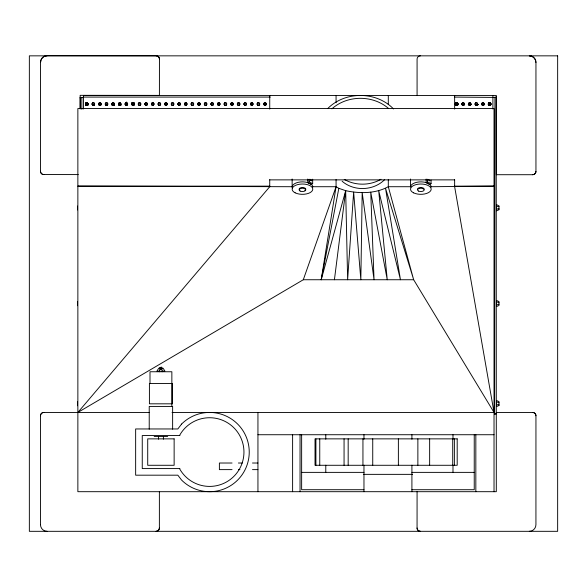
<?xml version="1.0" encoding="UTF-8"?>
<svg xmlns="http://www.w3.org/2000/svg" width="587" height="587" viewBox="0 0 587 587"><rect width="100%" height="100%" fill="white"/><g stroke="black" fill="none" stroke-linecap="round" stroke-linejoin="round"><path stroke-width="0.88" d="M78.298 174.588L43.798 174.552A3.302 3.302 0 0 1 40.496 171.265L40.562 62.288A6.604 6.604 0 0 1 47.173 55.684L156.135 55.772A3.302 3.302 0 0 1 159.437 59.06L159.407 95.395L80.162 95.329L80.155 109.006M81.857 109.329L81.872 97.42L83.567 97.42M417.078 528.014L417.063 528.014A3.302 3.302 0 0 0 420.38 531.316L420.365 531.316A3.302 3.302 0 0 1 417.063 528.014L417.078 491.693M417.078 95.468L417.078 59.126A3.302 3.302 0 0 1 420.38 55.846L420.38 55.846M494.958 97.119L494.621 414.099L496.323 413.74M496.521 301.945L496.521 300.412L498.979 301.571L498.979 305.482L496.521 306.561L496.521 301.945L498.979 302.408M83.464 109.013L83.464 95.468L496.323 95.468L496.323 174.713L532.644 174.713A3.302 3.302 0 0 0 535.946 171.411L535.946 62.427A6.604 6.604 0 0 0 529.342 55.824L529.342 55.846A6.604 6.604 0 0 1 535.946 62.449L535.946 62.449M126.66 105.623L126.667 101.977M334.421 279.742L345.677 190.672L338.838 188.332L336.065 186.717L312.438 186.717M80.162 97.875L82.202 97.42M496.323 413.644L494.548 414.099M411.017 186.717L388.301 186.717C375.445 193.761 359.706 193.673 345.677 190.672L321.214 279.742L336.065 186.717L336.065 179.585M80.162 97.78L82.063 97.42L81.813 97.728M321.214 279.742L338.838 188.332M269.734 179.585L269.734 186.717L77.866 412.448L303.296 279.742L336.065 186.717M86.076 102.828L87.228 102.762L88.094 103.796L87.632 105.058L86.304 105.286L85.445 104.259L85.907 102.996L87.463 102.828L88.065 104.024L87.228 105.286L86.076 105.227L85.475 104.024L86.076 102.828L87.632 102.996L88.094 104.259L87.228 105.286L85.907 105.058L85.445 103.796L86.304 102.762L85.475 104.024L86.304 105.286L87.463 105.227M94.067 105.227L92.907 105.286L92.049 104.259L92.511 102.996L94.067 102.828L94.668 104.024L94.067 105.227L92.511 105.058L92.049 103.796L92.907 102.762M100.67 105.227L99.511 105.286L98.653 104.259L99.115 102.996L100.67 102.828L101.272 104.024L100.67 105.227L99.115 105.058L98.653 103.796L99.511 102.762M107.274 105.227L106.115 105.286L105.256 104.259L105.719 102.996L107.274 102.828L107.876 104.024L107.274 105.227L105.719 105.058L105.256 103.796L106.115 102.762M113.878 105.227L112.719 105.286L111.86 104.259L112.322 102.996L113.878 102.828L114.48 104.024L113.878 105.227L112.322 105.058L111.86 103.796L112.719 102.762M120.482 105.227L119.322 105.286L118.464 104.259L118.926 102.996L120.482 102.828L121.083 104.024L120.482 105.227L118.926 105.058L118.464 103.796L119.322 102.762M127.085 105.227L125.926 105.286L125.068 104.259L125.53 102.996L127.085 102.828L127.687 104.024L127.085 105.227L125.53 105.058L125.068 103.796L125.926 102.762M133.689 105.227L132.53 105.286L131.671 104.259L132.134 102.996L133.689 102.828L134.291 104.024L133.689 105.227L132.134 105.058L131.671 103.796L132.53 102.762M140.293 105.227L139.134 105.286L138.275 104.259L138.737 102.996L140.293 102.828L140.895 104.024L140.293 105.227L138.737 105.058L138.275 103.796L139.134 102.762M146.897 105.227L145.737 105.286L144.879 104.259L145.341 102.996L146.897 102.828L147.498 104.024L146.897 105.227L145.341 105.058L144.879 103.796L145.737 102.762M153.5 105.227L152.341 105.286L151.483 104.259L151.945 102.996L153.5 102.828L154.102 104.024L153.5 105.227L151.945 105.058L151.483 103.796L152.341 102.762M160.104 105.227L158.945 105.286L158.086 104.259L158.549 102.996L160.104 102.828L160.706 104.024L160.104 105.227L158.549 105.058L158.086 103.796L158.945 102.762M166.708 105.227L165.549 105.286L164.69 104.259L165.152 102.996L166.708 102.828L167.31 104.024L166.708 105.227L165.152 105.058L164.69 103.796L165.549 102.762M173.312 105.227L172.152 105.286L171.294 104.259L171.756 102.996L173.312 102.828L173.913 104.024L173.312 105.227L171.756 105.058L171.294 103.796L172.152 102.762M179.916 105.227L178.756 105.286L177.898 104.259L178.36 102.996L179.916 102.828L180.517 104.024L179.916 105.227L178.36 105.058L177.898 103.796L178.756 102.762M186.519 105.227L185.36 105.286L184.501 104.259L184.964 102.996L186.519 102.828L187.121 104.024L186.519 105.227L184.964 105.058L184.501 103.796L185.36 102.762M193.123 105.227L191.964 105.286L191.105 104.259L191.567 102.996L193.123 102.828L193.725 104.024L193.123 105.227L191.567 105.058L191.105 103.796L191.964 102.762M199.727 105.227L198.567 105.286L197.709 104.259L198.171 102.996L199.727 102.828L200.328 104.024L199.727 105.227L198.171 105.058L197.709 103.796L198.567 102.762M206.331 105.227L205.171 105.286L204.313 104.259L204.775 102.996L206.331 102.828L206.932 104.024L206.331 105.227L204.775 105.058L204.313 103.796L205.171 102.762M212.934 105.227L211.775 105.286L210.916 104.259L211.379 102.996L212.934 102.828L213.536 104.024L212.934 105.227L211.379 105.058L210.916 103.796L211.775 102.762M219.538 105.227L218.379 105.286L217.52 104.259L217.982 102.996L219.538 102.828L220.14 104.024L219.538 105.227L217.982 105.058L217.52 103.796L218.379 102.762M226.142 105.227L224.982 105.286L224.124 104.259L224.586 102.996L226.142 102.828L226.743 104.024L226.142 105.227L224.586 105.058L224.124 103.796L224.982 102.762M232.745 105.227L231.586 105.286L230.728 104.259L231.19 102.996L232.745 102.828L233.347 104.024L232.745 105.227L231.19 105.058L230.728 103.796L231.586 102.762M239.349 105.227L238.19 105.286L237.331 104.259L237.794 102.996L239.349 102.828L239.951 104.024L239.349 105.227L237.794 105.058L237.331 103.796L238.19 102.762M245.953 105.227L244.794 105.286L243.935 104.259L244.397 102.996L245.953 102.828L246.555 104.024L245.953 105.227L244.397 105.058L243.935 103.796L244.794 102.762M252.557 105.227L251.397 105.286L250.539 104.259L251.001 102.996L252.557 102.828L253.158 104.024L252.557 105.227L251.001 105.058L250.539 103.796L251.397 102.762M259.161 105.227L258.001 105.286L257.143 104.259L257.605 102.996L259.161 102.828L259.762 104.024L259.161 105.227L257.605 105.058L257.143 103.796L258.001 102.762M265.764 105.227L264.605 105.286L263.746 104.259L264.209 102.996L265.764 102.828L266.366 104.024L265.764 105.227L264.209 105.058L263.746 103.796L264.605 102.762M457.273 105.227L456.114 105.286L455.255 104.259L455.717 102.996L457.273 102.828L457.875 104.024L457.273 105.227L455.717 105.058L455.255 103.796L456.114 102.762M457.567 104.757L458.029 103.488L457.163 102.461L456.011 102.52L455.409 103.723L456.011 104.926L457.567 104.757L456.011 104.926M463.877 105.227L462.717 105.286L461.859 104.259L462.321 102.996L463.877 102.828L464.478 104.024L463.877 105.227L462.321 105.058L461.859 103.796L462.717 102.762M470.481 105.227L469.321 105.286L468.463 104.259L468.925 102.996L470.481 102.828L471.082 104.024L470.481 105.227L468.925 105.058L468.463 103.796L469.321 102.762M477.084 105.227L475.925 105.286L475.066 104.259L475.529 102.996L477.084 102.828L477.686 104.024L477.084 105.227L475.529 105.058L475.066 103.796L475.925 102.762M483.688 105.227L482.529 105.286L481.67 104.259L482.132 102.996L483.688 102.828L484.29 104.024L483.688 105.227L482.132 105.058L481.67 103.796L482.529 102.762M490.182 102.461L491.018 103.723L490.292 105.227L489.132 105.286L488.274 104.259L488.861 102.688L490.416 102.52L488.861 102.688M179.6 435.561L179.871 434.901A34.34 34.34 0 0 1 231.689 425.766A34.34 34.34 0 0 1 231.689 478.376A34.34 34.34 0 0 1 179.871 469.24L179.6 468.58M133.865 105.535L134.621 104.024L133.865 102.52L131.914 102.732L133.865 102.52M93.832 105.286L94.668 104.024L93.832 102.762L92.511 102.996M100.436 105.286L101.272 104.024L100.436 102.762L99.115 102.996M107.039 105.286L107.876 104.024L107.039 102.762L105.719 102.996M113.643 105.286L114.48 104.024L113.643 102.762L112.322 102.996M120.247 105.286L121.083 104.024L120.247 102.762L118.926 102.996M126.851 105.286L127.687 104.024L126.851 102.762L125.53 102.996M133.454 105.286L134.291 104.024L133.454 102.762L132.134 102.996M133.579 105.616L134.621 104.024L133.579 102.439M140.058 105.286L140.895 104.024L140.058 102.762L138.737 102.996M146.662 105.286L147.498 104.024L146.662 102.762L145.341 102.996M153.266 105.286L154.102 104.024L153.266 102.762L151.945 102.996M159.869 105.286L160.706 104.024L159.869 102.762L158.549 102.996M166.473 105.286L167.31 104.024L166.473 102.762L165.152 102.996M173.077 105.286L173.913 104.024L173.077 102.762L171.756 102.996M179.681 105.286L180.517 104.024L179.681 102.762L178.36 102.996M186.284 105.286L187.121 104.024L186.284 102.762L184.964 102.996M192.888 105.286L193.725 104.024L192.888 102.762L191.567 102.996M199.492 105.286L200.328 104.024L199.492 102.762L198.171 102.996M206.096 105.286L206.932 104.024L206.096 102.762L204.775 102.996M212.699 105.286L213.536 104.024L212.699 102.762L211.379 102.996M219.303 105.286L220.14 104.024L219.303 102.762L217.982 102.996M225.907 105.286L226.743 104.024L225.907 102.762L224.586 102.996M232.511 105.286L233.347 104.024L232.511 102.762L231.19 102.996M239.114 105.286L239.951 104.024L239.114 102.762L237.794 102.996M245.718 105.286L246.555 104.024L245.718 102.762L244.397 102.996M252.322 105.286L253.158 104.024L252.322 102.762L251.001 102.996M258.926 105.286L259.762 104.024L258.926 102.762L257.605 102.996M265.529 105.286L266.366 104.024L265.529 102.762L264.209 102.996M457.163 102.461L457.567 102.688L456.238 102.461L455.409 103.723L456.238 104.985M457.038 105.286L457.875 104.024L457.038 102.762L455.717 102.996M463.642 105.286L464.478 104.024L463.642 102.762L462.321 102.996M470.246 105.286L471.082 104.024L470.246 102.762L468.925 102.996M476.849 105.286L477.686 104.024L476.849 102.762L475.529 102.996M483.453 105.286L484.29 104.024L483.453 102.762L482.132 102.996M489.132 102.762L488.736 102.996L490.057 102.762L490.893 104.024L490.292 102.828L489.132 102.762L488.274 103.796L488.736 105.058L490.057 105.286L491.018 103.723M457.163 104.985L458.029 103.488M488.399 103.488L488.861 104.757L490.416 104.926L489.257 104.985L488.399 103.95L489.257 102.461M384.676 179.6C373.618 190.841 353.998 191.582 342.126 181.229M87.632 105.058L87.228 105.286L88.065 104.024L87.228 102.762L85.907 102.996M307.749 179.042L307.749 182.623L309.166 181.911L312.673 183.658L312.666 179.189M312.673 183.658L311.257 184.369L307.617 182.55A10.317 5.158 -0.1 0 0 296.171 182.939A10.317 5.158 -0.1 0 0 292.495 188.376M426.133 179.042L426.14 182.623L427.556 181.911L431.056 183.658L431.056 180.084M431.056 183.658L429.647 184.369L426.001 182.55A10.317 5.158 -0.1 0 0 410.533 187.04L410.518 178.998M496.521 209.273L498.979 208.451M496.521 305.027L498.979 304.205M496.521 405.074L498.979 404.252M119.117 105.286L120.937 105.198M43.79 412.448L43.812 412.448A3.302 3.302 0 0 0 40.51 415.75L40.488 415.75A3.302 3.302 0 0 1 43.79 412.448L149.164 412.448M496.308 412.448L532.644 412.448A3.302 3.302 0 0 1 535.946 415.75L535.931 524.712A6.604 6.604 0 0 1 529.327 531.316L529.342 531.316M532.629 412.448L532.644 412.448A3.302 3.302 0 0 1 535.931 415.75L535.946 415.75M40.51 415.75L40.51 524.712M159.378 528.014L159.356 528.014A3.302 3.302 0 0 1 156.054 531.316L156.076 531.316A3.302 3.302 0 0 0 159.378 528.014L159.378 491.693M47.114 531.316L47.092 531.316A6.604 6.604 0 0 1 40.488 524.712M85.453 105.095L88.182 105.088M92.731 105.073L94.551 105.073M99.1 105.058L100.92 105.051M105.469 105.044L107.289 105.036M111.838 105.029L114.568 105.022M119.117 105.007L120.937 105.007M455.556 104.787L458.286 104.78M461.925 104.765L464.655 104.765M468.294 104.75L471.023 104.743M475.573 104.735L478.302 104.728M481.942 104.721L484.671 104.713M488.303 104.706L491.033 104.699M83.464 97.082L270.321 97.082M454.426 97.082L496.323 97.427M269.734 179.871L454.639 179.871M269.734 186.145L77.866 186.145L292.451 186.717M454.404 186.145L494.027 186.145L431.012 186.717M303.296 279.742L413.666 279.742L494.027 412.448L172.02 412.448M159.833 368.218L158.739 368.218L156.949 371.094L159.899 371.094M160.361 368.218L163.113 368.218L164.903 371.094L161.953 371.094M257.942 434.732L494.027 434.732M179.871 435.561L142.252 435.561L142.252 468.58L179.871 468.58M154.168 436.552L167.691 436.552M232.048 463.018L219.384 463.018L219.384 469.622L232.048 469.622M238.388 463.018L242.262 463.018M252.469 463.018L257.898 463.018M238.388 469.622L239.936 469.622M252.469 469.622L257.898 469.622M301.637 472.374L363.969 472.374M411.913 472.374L474.237 472.374M363.419 474.355L412.595 474.355M363.969 489.712L301.637 489.712L301.637 434.732M411.913 489.712L474.237 489.712L474.237 434.732M455.556 104.501L458.286 104.508M461.925 104.515L464.655 104.523M468.294 104.537L471.023 104.545M475.573 104.559L478.302 104.567M481.942 104.574L484.671 104.581M488.303 104.596L491.033 104.603M85.453 104.802L88.182 104.809M92.731 104.816L94.551 104.824M99.1 104.838L100.92 104.846M105.469 104.853L107.289 104.86M111.838 104.875L114.568 104.882M119.117 104.897L120.937 104.897M455.556 105.051L457.376 105.139M85.453 105.271L87.272 105.359M495.553 97.119L496.323 97.2M496.521 206.191L498.979 206.653M496.521 401.992L498.979 402.455M87.463 102.828L87.632 102.996M86.076 105.227L85.907 105.058M426.14 182.623L429.779 184.435A10.317 5.158 -0.1 0 1 431.166 187.011M307.749 182.623L311.396 184.435A10.317 5.158 -0.1 0 1 312.776 187.011M488.861 104.757L489.257 104.985M488.736 105.058L489.132 105.286M482.132 105.058L482.529 105.286M475.529 105.058L475.925 105.286M468.925 105.058L469.321 105.286M462.321 105.058L462.717 105.286M455.717 105.058L456.114 105.286M264.209 105.058L264.605 105.286M257.605 105.058L258.001 105.286M251.001 105.058L251.397 105.286M244.397 105.058L244.794 105.286M237.794 105.058L238.19 105.286M231.19 105.058L231.586 105.286M224.586 105.058L224.982 105.286M217.982 105.058L218.379 105.286M211.379 105.058L211.775 105.286M204.775 105.058L205.171 105.286M198.171 105.058L198.567 105.286M191.567 105.058L191.964 105.286M184.964 105.058L185.36 105.286M178.36 105.058L178.756 105.286M171.756 105.058L172.152 105.286M165.152 105.058L165.549 105.286M158.549 105.058L158.945 105.286M151.945 105.058L152.341 105.286M145.341 105.058L145.737 105.286M138.737 105.058L139.134 105.286M132.134 105.058L132.53 105.286M125.53 105.058L125.926 105.286M118.926 105.058L119.322 105.286M112.322 105.058L112.719 105.286M105.719 105.058L106.115 105.286M99.115 105.058L99.511 105.286M92.511 105.058L92.907 105.286M494.027 412.448L454.639 186.717L454.639 179.585M345.677 190.672L347.629 279.742L353.638 192.154L360.836 279.742L362.186 192.653L374.044 279.742L370.727 192.154L387.251 279.742L378.696 190.672L400.459 279.742L385.534 188.332L413.666 279.742L388.301 186.717L388.301 179.585M535.946 171.389L535.946 171.411A3.302 3.302 0 0 1 532.644 174.691L532.644 174.713M156.135 55.758L156.135 55.772A3.302 3.302 0 0 1 159.437 59.074M47.173 55.684L47.173 55.706A6.604 6.604 0 0 0 40.562 62.303L40.562 62.303M43.798 174.552L43.798 174.566A3.302 3.302 0 0 1 40.496 171.25L40.496 171.265M427.549 179.233L427.556 181.911M309.166 179.233L309.166 181.911M292.135 178.998L292.143 187.04M496.235 97.119L496.308 491.693L77.866 491.693L77.866 108.551L494.027 108.551L494.027 491.693M492.897 95.468L492.897 109.013M488.274 103.796L488.274 104.259M481.67 103.796L481.67 104.259M475.837 434.732L475.837 491.693M475.066 103.796L475.066 104.259M468.463 103.796L468.463 104.259M461.859 103.796L461.859 104.259M455.255 103.796L455.255 104.259M454.639 95.468L454.639 109.109M454.367 438.863L454.367 465.278M452.988 434.732L452.988 439.215M452.988 465.205L452.988 472.374M452.716 438.863L452.716 465.278M429.647 438.863L429.647 465.278M417.871 438.863L417.871 465.278M411.913 434.732L411.913 439.215M411.913 465.205L411.913 491.693M398.375 438.863L398.375 465.278M388.301 95.468L388.301 104.559M372.738 438.863L372.738 465.278M363.969 434.732L363.969 439.215M363.969 465.205L363.969 491.693M362.942 438.863L362.942 465.278M348.172 438.863L348.172 465.278M344.063 438.863L344.063 465.278M336.065 95.468L336.065 102.74M325.785 434.732L325.785 439.215M325.785 465.205L325.785 472.374M319.754 438.863L319.754 465.278M315.909 438.863L315.909 465.278M300.045 434.732L300.045 491.693M292.612 434.732L292.612 491.693M269.734 95.468L269.734 109.109M263.746 103.796L263.746 104.259M257.942 412.448L257.942 491.693M257.143 103.796L257.143 104.259M250.539 103.796L250.539 104.259M243.935 103.796L243.935 104.259M237.331 103.796L237.331 104.259M230.728 103.796L230.728 104.259M224.124 103.796L224.124 104.259M217.52 103.796L217.52 104.259M210.916 103.796L210.916 104.259M204.313 103.796L204.313 104.259M197.709 103.796L197.709 104.259M191.105 103.796L191.105 104.259M184.501 103.796L184.501 104.259M177.898 103.796L177.898 104.259M172.629 429.185L172.629 406.424L149.223 406.424L149.223 429.185M171.859 406.424L171.859 371.754L150.001 371.754L150.001 383.48M171.294 103.796L171.294 104.259M164.69 103.796L164.69 104.259M163.399 436.552L163.399 439.193M162.166 371.754L161.77 367.132L159.686 367.528L159.686 371.754M158.461 436.552L158.461 439.193M158.086 103.796L158.086 104.259M151.483 103.796L151.483 104.259M144.879 103.796L144.879 104.259M138.275 103.796L138.275 104.259M131.671 103.796L131.671 104.259M125.068 103.796L125.068 104.259M118.464 103.796L118.464 104.259M111.86 103.796L111.86 104.259M105.256 103.796L105.256 104.259M98.653 103.796L98.653 104.259M92.049 103.796L92.049 104.259M88.094 103.796L88.094 104.259M85.445 103.796L85.445 104.259M80.221 97.486L80.221 108.478M77.513 206.037L77.513 209.955M77.513 301.791L77.513 305.71M77.513 401.838L77.513 405.756M381.007 179.255A33.063 28.631 0 0 1 344.261 179.417M305.321 189.99A3.302 1.651 -0.1 0 1 304.8 190.335M299.605 189.997A3.302 1.651 -0.1 0 1 302.034 187.532A3.302 1.651 -0.1 0 1 305.651 189.594M311.47 179.967A0.829 0.506 63.4 0 1 311.257 180.84A0.829 0.506 63.4 0 1 310.457 180.18A0.829 0.506 63.4 0 1 310.67 179.314M417.665 189.601A3.302 1.651 -0.1 0 1 420.417 187.532A3.302 1.651 -0.1 0 1 424.152 189.168M429.911 180.539A0.822 0.506 63.4 0 1 429.06 180.547A0.822 0.506 63.4 0 1 428.936 179.365M331.897 108.83A39.623 34.317 0 0 1 388.594 108.507M327.751 108.536A42.924 37.172 0 0 1 393.503 108.94M160.427 368.57C160.471 371.791 162.489 367.176 160.427 368.57M181.596 424.049L177.832 428.958L135.648 428.958L135.648 475.184L177.832 475.184L181.596 480.085A39.623 39.623 0 0 0 237.632 480.085A39.623 39.623 0 0 0 237.632 424.049A39.623 39.623 0 0 0 181.596 424.049M498.979 209.728L496.521 210.806L496.521 204.658L498.979 205.817L498.979 209.728M498.979 405.529L496.521 406.608L496.521 400.459L498.979 401.618L498.979 405.529M557.65 55.846L29.35 55.846L29.35 531.316L557.65 531.316L557.65 55.846M172.27 383.48L149.414 383.48L149.414 403.819L172.27 403.819L172.27 383.48M174.134 438.863L147.719 438.863L147.719 465.278L174.134 465.278L174.134 438.863M457.192 438.863L315.028 438.863L315.028 465.278L457.192 465.278L457.192 438.863M295.173 192.83A10.317 5.158 -0.1 0 0 312.431 190.496A10.317 5.158 -0.1 0 0 299.788 184.193A10.317 5.158 -0.1 0 0 295.173 192.83M300.133 191.054A3.302 1.651 -0.1 0 0 305.651 190.305A3.302 1.651 -0.1 0 0 301.608 188.295A3.302 1.651 -0.1 0 0 300.133 191.054M413.564 192.83A10.317 5.158 -0.1 0 0 430.821 190.496A10.317 5.158 -0.1 0 0 418.171 184.193A10.317 5.158 -0.1 0 0 413.564 192.83M418.516 191.054A3.302 1.651 -0.1 0 0 424.041 190.305A3.302 1.651 -0.1 0 0 419.998 188.295A3.302 1.651 -0.1 0 0 418.516 191.054"/></g></svg>
